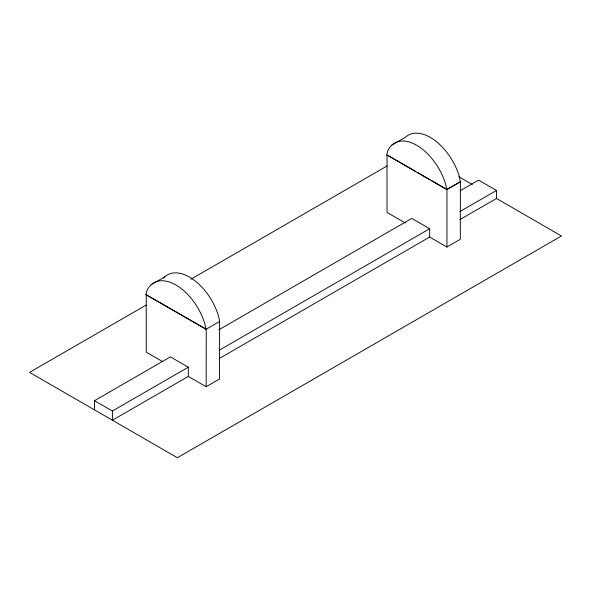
<?xml version="1.0" encoding="UTF-8"?>
<svg xmlns="http://www.w3.org/2000/svg" width="591" height="591" viewBox="0 0 591 591"><rect width="100%" height="100%" fill="white"/><g stroke="black" fill="none" stroke-linecap="round" stroke-linejoin="round"><path stroke-width="0.89" d="M205.993 329.313L145.888 294.606L146.996 290.536A44.369 25.62 60 0 1 176.052 285.061A44.369 25.62 60 0 1 204.966 324.237L205.993 329.313L219.623 321.438L218.596 316.362A44.369 25.62 60 0 0 192.755 279.151A44.369 25.62 60 0 0 163.552 278.095M446.781 189.615L386.677 154.916L387.777 150.845A44.369 25.62 60 0 1 416.832 145.364A44.369 25.62 60 0 1 445.754 184.54L446.781 189.615L460.411 181.747L459.384 176.672A44.369 25.62 60 0 0 405.529 137.178L391.899 145.046M151.111 284.736L164.749 276.869M145.888 294.606L205.35 328.64M146.132 305.082L29.55 372.389L177.366 457.73L561.45 235.979L496.492 198.48L459.798 219.66M190.849 279.262L387.282 165.857M460.308 181.688L446.936 189.408L446.936 247.023L460.308 239.303L460.411 181.747M94.508 409.888L94.508 400.683L170.4 356.868L188.307 367.203L188.307 376.408L112.408 420.231L112.408 411.018L188.307 367.203M218.855 329.785L411.772 218.404L429.672 228.739L429.672 237.057L219.217 358.56M460.241 190.716L478.592 180.122L496.492 190.457L496.492 198.48M219.217 350.249L429.672 228.739M459.798 211.644L496.492 190.457M188.307 376.408L206.148 386.713L219.527 378.994L219.623 321.438M458.786 176.709L472.253 184.481M387.814 155.278L415.776 171.42M417.372 172.343L430.159 179.723M431.755 180.647L446.139 188.95M405.382 223.029L387.016 212.428L387.016 154.812M429.672 237.057L446.936 247.023M206.252 329.165L206.148 386.713M162.606 361.574L146.228 352.118L146.228 294.51M94.508 400.683L112.408 411.018"/></g></svg>
